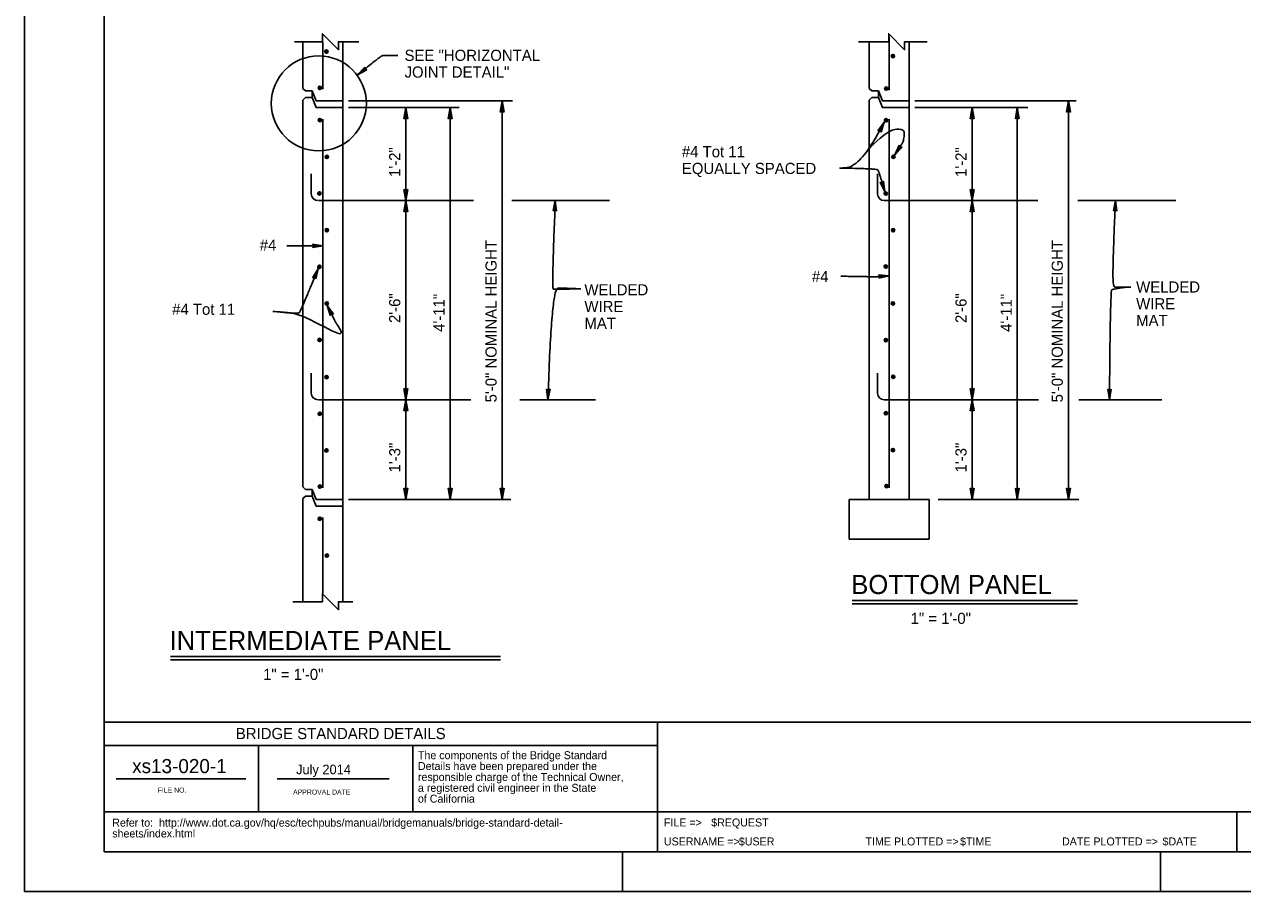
# Model space of a CAD drawing. Extents: x 0 to 34, y 0 to 22.
# Drawn here: x 0 to 15.28, y 0 to 10.88 of the extents above; entities that cross this region are included whole.
import ezdxf

# ---------------------------------------------------------------- set-up
doc = ezdxf.new("R2010")
doc.units = 0
for name, color, linetype in [('10 Sheet Format', 7, 'Continuous'), ('210 Border', 7, 'Continuous'), ('212 Leaders and Dim Lines', 7, 'Continuous'), ('213 Rebar', 7, 'Continuous'), ('214 Text and Titles', 7, 'Continuous'), ('216 Rebar', 7, 'Continuous'), ('217 Rebar', 7, 'Continuous'), ('240 Concrete', 7, 'Continuous')]:
    doc.layers.add(name, color=color, linetype=linetype)

# ---------------------------------------------------------------- blocks, each defined once
blk = doc.blocks.new('TERMA')
at = {"layer": '10 Sheet Format'}
for p, q in [((-3.92, 0.34), (-4.13, 0.69)), ((-4.13, 0.69), (0, 0)), ((0, 0), (-4.13, -0.69)), ((-4.03, 0.52), (0, 0)), ((0, 0), (-4.03, -0.52)), ((0, 0), (-3.92, 0.34)), ((-3.92, 0.34), (-3.71, 0)), ((-3.92, -0.35), (0, 0)), ((-3.71, 0), (-3.92, -0.35)), ((0, 0), (-3.82, 0.17)), ((-3.82, -0.17), (0, 0)), ((-3.71, 0), (0, 0)), ((-3.92, -0.35), (-4.13, -0.69))]:
    blk.add_line(p, q, dxfattribs=at)

msp = doc.modelspace()

# ---------------------------------------------------------------- linework, layer by layer
at = {"layer": '10 Sheet Format'}
for p, q in [((1.151, 1.416), (2.777, 1.416)), ((3.171, 1.416), (4.577, 1.416))]:
    msp.add_line(p, q, dxfattribs=at)
msp.add_lwpolyline([(0, 0), (34, 0), (34, 22), (0, 22)], close=True, dxfattribs=at)
at = {"layer": '210 Border'}
for p, q in [((1, 1), (1, 21.5)), ((33.5, 2.125), (1, 2.125)), ((7.942, 2.125), (7.942, 0.5)), ((7.942, 1.833), (1, 1.833)), ((2.935, 1), (2.935, 1.833)), ((4.87, 1.833), (4.87, 1)), ((1, 0.5), (1, 1)), ((33.5, 1), (1, 1)), ((15.205, 1), (15.205, 0.5)), ((33.5, 0.5), (1, 0.5)), ((7.5, 0.5), (7.5, 0)), ((14.25, 0.5), (14.25, 0))]:
    msp.add_line(p, q, dxfattribs=at)
at = {"layer": '212 Leaders and Dim Lines'}
for p, q in [((4.178, 10.248), (4.268, 10.347)), ((4.178, 10.248), (4.269, 10.34)), ((4.269, 10.334), (4.178, 10.248)), ((4.27, 10.328), (4.178, 10.248)), ((4.271, 10.321), (4.178, 10.248)), ((4.178, 10.248), (4.277, 10.319)), ((4.178, 10.248), (4.283, 10.317)), ((4.289, 10.314), (4.178, 10.248)), ((4.295, 10.312), (4.178, 10.248)), ((4.269, 10.334), (4.268, 10.347)), ((4.271, 10.321), (4.269, 10.334)), ((4.283, 10.317), (4.271, 10.321)), ((4.283, 10.317), (4.295, 10.312)), ((4.064, 9.922), (6.124, 9.922)), ((4.064, 9.839), (4.855, 9.839)), ((4.064, 9.839), (5.454, 9.839)), ((4.785, 9.839), (4.785, 8.672)), ((5.34, 9.839), (5.34, 4.922)), ((5.993, 9.922), (5.993, 4.922)), ((11.166, 9.922), (13.19, 9.922)), ((11.166, 9.839), (11.957, 9.839)), ((11.166, 9.839), (12.587, 9.839)), ((11.887, 9.839), (11.887, 8.672)), ((12.453, 9.839), (12.453, 4.922)), ((13.094, 9.922), (13.094, 4.922)), ((10.705, 9.548), (10.783, 9.656)), ((10.712, 9.548), (10.783, 9.656)), ((10.783, 9.656), (10.718, 9.549)), ((10.783, 9.656), (10.725, 9.55)), ((10.731, 9.55), (10.783, 9.656)), ((10.735, 9.545), (10.783, 9.656)), ((10.738, 9.539), (10.783, 9.656)), ((10.783, 9.656), (10.741, 9.534)), ((10.783, 9.656), (10.745, 9.528)), ((10.718, 9.549), (10.705, 9.548)), ((10.718, 9.549), (10.731, 9.55)), ((10.731, 9.55), (10.738, 9.539)), ((10.738, 9.539), (10.745, 9.528)), ((10.916, 9.246), (10.971, 9.367)), ((10.916, 9.246), (10.974, 9.361)), ((10.977, 9.356), (10.916, 9.246)), ((10.979, 9.35), (10.916, 9.246)), ((10.982, 9.344), (10.916, 9.246)), ((10.916, 9.246), (10.988, 9.344)), ((11.008, 9.343), (10.916, 9.246)), ((10.916, 9.246), (10.995, 9.343)), ((11.001, 9.343), (10.916, 9.246)), ((10.977, 9.356), (10.971, 9.367)), ((10.982, 9.344), (10.977, 9.356)), ((10.995, 9.343), (10.982, 9.344)), ((10.995, 9.343), (11.008, 9.343)), ((10.747, 8.898), (10.735, 8.902)), ((10.793, 8.782), (10.735, 8.902)), ((10.793, 8.782), (10.741, 8.9)), ((10.747, 8.898), (10.793, 8.782)), ((10.76, 8.895), (10.747, 8.898)), ((10.754, 8.897), (10.793, 8.782)), ((10.768, 8.905), (10.76, 8.895)), ((10.76, 8.895), (10.793, 8.782)), ((10.793, 8.782), (10.764, 8.9)), ((10.768, 8.905), (10.777, 8.914)), ((10.793, 8.782), (10.768, 8.905)), ((10.773, 8.909), (10.793, 8.782)), ((10.777, 8.914), (10.793, 8.782)), ((4.785, 8.672), (4.785, 6.172)), ((6.632, 8.542), (6.659, 8.672)), ((6.637, 8.545), (6.659, 8.672)), ((6.659, 8.672), (6.643, 8.548)), ((6.659, 8.672), (6.648, 8.551)), ((6.654, 8.554), (6.659, 8.672)), ((6.659, 8.672), (6.675, 8.54)), ((6.665, 8.547), (6.659, 8.672)), ((6.659, 8.551), (6.659, 8.672)), ((6.659, 8.672), (6.67, 8.544)), ((11.887, 8.672), (11.887, 6.172)), ((13.658, 8.542), (13.686, 8.672)), ((13.664, 8.545), (13.686, 8.672)), ((13.686, 8.672), (13.67, 8.548)), ((13.686, 8.672), (13.675, 8.551)), ((13.681, 8.554), (13.686, 8.672)), ((13.686, 8.672), (13.702, 8.54)), ((13.691, 8.547), (13.686, 8.672)), ((13.686, 8.551), (13.686, 8.672)), ((13.686, 8.672), (13.697, 8.544)), ((6.643, 8.548), (6.632, 8.542)), ((6.643, 8.548), (6.654, 8.554)), ((6.654, 8.554), (6.665, 8.547)), ((6.665, 8.547), (6.675, 8.54)), ((13.67, 8.548), (13.658, 8.542)), ((13.67, 8.548), (13.681, 8.554)), ((13.681, 8.554), (13.691, 8.547)), ((13.691, 8.547), (13.702, 8.54)), ((3.293, 8.103), (3.744, 8.103)), ((3.62, 8.114), (3.613, 8.125)), ((3.613, 8.125), (3.744, 8.103)), ((3.744, 8.103), (3.613, 8.081)), ((3.616, 8.12), (3.744, 8.103)), ((3.744, 8.103), (3.616, 8.087)), ((3.744, 8.103), (3.62, 8.114)), ((3.62, 8.114), (3.627, 8.103)), ((3.62, 8.092), (3.744, 8.103)), ((3.627, 8.103), (3.62, 8.092)), ((3.744, 8.103), (3.623, 8.109)), ((3.623, 8.098), (3.744, 8.103)), ((3.627, 8.103), (3.744, 8.103)), ((3.62, 8.092), (3.613, 8.081)), ((3.615, 7.704), (3.685, 7.817)), ((3.621, 7.705), (3.685, 7.817)), ((3.685, 7.817), (3.627, 7.707)), ((3.685, 7.817), (3.634, 7.708)), ((3.64, 7.709), (3.685, 7.817)), ((3.644, 7.703), (3.685, 7.817)), ((3.647, 7.698), (3.685, 7.817)), ((3.685, 7.817), (3.651, 7.693)), ((3.685, 7.817), (3.655, 7.688)), ((3.627, 7.707), (3.615, 7.704)), ((3.627, 7.707), (3.64, 7.709)), ((3.64, 7.709), (3.647, 7.698)), ((3.647, 7.698), (3.655, 7.688)), ((10.721, 7.73), (10.714, 7.74)), ((10.714, 7.74), (10.846, 7.727)), ((10.721, 7.73), (10.714, 7.74)), ((10.714, 7.74), (10.846, 7.727)), ((10.717, 7.735), (10.846, 7.727)), ((10.717, 7.735), (10.846, 7.727)), ((10.846, 7.727), (10.717, 7.696)), ((10.846, 7.727), (10.717, 7.696)), ((10.723, 7.708), (10.717, 7.696)), ((10.723, 7.708), (10.717, 7.696)), ((10.846, 7.727), (10.72, 7.702)), ((10.846, 7.727), (10.72, 7.702)), ((10.846, 7.727), (10.721, 7.73)), ((10.721, 7.73), (10.729, 7.719)), ((10.846, 7.727), (10.721, 7.73)), ((10.721, 7.73), (10.729, 7.719)), ((10.723, 7.708), (10.846, 7.727)), ((10.723, 7.708), (10.846, 7.727)), ((10.729, 7.719), (10.723, 7.708)), ((10.729, 7.719), (10.723, 7.708)), ((10.846, 7.727), (10.725, 7.724)), ((10.846, 7.727), (10.725, 7.724)), ((10.726, 7.713), (10.846, 7.727)), ((10.726, 7.713), (10.846, 7.727)), ((10.729, 7.719), (10.846, 7.727)), ((10.729, 7.719), (10.846, 7.727)), ((3.849, 7.25), (3.796, 7.356)), ((3.836, 7.228), (3.796, 7.356)), ((3.796, 7.356), (3.875, 7.248)), ((3.862, 7.249), (3.796, 7.356)), ((3.796, 7.356), (3.843, 7.239)), ((3.839, 7.234), (3.796, 7.356)), ((3.796, 7.356), (3.846, 7.245)), ((3.856, 7.25), (3.796, 7.356)), ((3.796, 7.356), (3.869, 7.249)), ((3.843, 7.239), (3.836, 7.228)), ((3.843, 7.239), (3.849, 7.25)), ((3.849, 7.25), (3.862, 7.249)), ((3.862, 7.249), (3.875, 7.248)), ((6.56, 6.297), (6.549, 6.304)), ((6.567, 6.172), (6.549, 6.304)), ((6.567, 6.172), (6.555, 6.3)), ((6.56, 6.297), (6.567, 6.172)), ((6.571, 6.29), (6.56, 6.297)), ((6.565, 6.293), (6.567, 6.172)), ((6.593, 6.303), (6.567, 6.172)), ((6.588, 6.299), (6.567, 6.172)), ((6.567, 6.172), (6.582, 6.296)), ((6.567, 6.172), (6.576, 6.293)), ((6.571, 6.29), (6.567, 6.172)), ((6.582, 6.296), (6.571, 6.29)), ((6.582, 6.296), (6.593, 6.303)), ((13.599, 6.297), (13.588, 6.303)), ((13.609, 6.172), (13.588, 6.303)), ((13.609, 6.172), (13.594, 6.3)), ((13.599, 6.297), (13.609, 6.172)), ((13.61, 6.29), (13.599, 6.297)), ((13.605, 6.293), (13.609, 6.172)), ((13.632, 6.303), (13.609, 6.172)), ((13.627, 6.3), (13.609, 6.172)), ((13.609, 6.172), (13.621, 6.296)), ((13.609, 6.172), (13.616, 6.293)), ((13.61, 6.29), (13.609, 6.172)), ((13.621, 6.296), (13.61, 6.29)), ((13.621, 6.296), (13.632, 6.303)), ((4.785, 6.172), (4.785, 4.922)), ((11.887, 6.172), (11.887, 4.922)), ((4.064, 4.922), (6.102, 4.922)), ((11.462, 4.922), (11.957, 4.922)), ((11.483, 4.922), (13.224, 4.922))]:
    msp.add_line(p, q, dxfattribs=at)
for points, degree in [([(4.18, 10.247), (4.472, 10.49), (4.52, 10.494), (4.684, 10.49)], 2), ([(10.222, 9.08), (10.344, 9.082), (10.369, 9.099), (10.557, 9.228), (10.79, 9.663)], 3), ([(10.573, 9.298), (10.821, 9.563), (11.006, 9.58), (11.041, 9.535), (11.032, 9.452), (11.016, 9.398), (11.003, 9.378), (10.995, 9.364), (10.966, 9.32), (10.916, 9.246)], 3), ([(10.231, 9.079), (10.689, 9.072), (10.717, 9.042), (10.793, 8.782)], 2), ([(6.931, 7.565), (6.655, 7.555), (6.613, 7.567), (6.659, 8.672)], 2), ([(13.686, 8.672), (13.635, 7.59), (13.667, 7.584), (13.807, 7.584), (13.831, 7.584), (13.854, 7.585), (13.876, 7.585)], 3), ([(3.247, 7.27), (3.433, 7.249), (3.465, 7.284), (3.685, 7.817)], 2), ([(10.833, 7.728), (10.689, 7.711), (10.48, 7.721), (10.241, 7.721)], 2), ([(6.567, 6.172), (6.61, 7.569), (6.771, 7.574), (6.978, 7.563)], 2), ([(13.813, 7.584), (13.654, 7.565), (13.619, 7.529), (13.609, 6.172)], 2), ([(3.118, 7.281), (3.162, 7.277), (3.207, 7.274), (3.251, 7.27), (3.48, 7.252), (4.045, 6.918), (3.923, 7.113), (3.918, 7.122), (3.912, 7.131), (3.907, 7.14), (3.903, 7.146), (3.866, 7.218), (3.796, 7.356)], 3)]:
    msp.add_open_spline(points, degree=degree, dxfattribs=at)
at = {"layer": '213 Rebar'}
for p, q in [((10.846, 10.726), (10.846, 10.056)), ((3.744, 10.665), (3.744, 10.068)), ((3.789, 10.561), (3.789, 10.556)), ((10.894, 10.464), (10.894, 10.469)), ((3.707, 10.107), (3.707, 10.102)), ((10.809, 10.055), (10.809, 10.06)), ((3.706, 9.702), (3.706, 9.697)), ((3.744, 9.694), (3.744, 5.068)), ((10.807, 9.701), (10.807, 9.695)), ((10.846, 9.694), (10.846, 5.068)), ((3.794, 9.24), (3.794, 9.235)), ((10.899, 9.242), (10.899, 9.237)), ((3.7, 8.782), (3.7, 8.777)), ((10.803, 8.781), (10.803, 8.776)), ((3.795, 8.321), (3.795, 8.315)), ((10.895, 8.321), (10.895, 8.316)), ((3.701, 7.862), (3.701, 7.857)), ((10.804, 7.864), (10.804, 7.859)), ((3.792, 7.401), (3.792, 7.396)), ((10.894, 7.402), (10.894, 7.396)), ((3.702, 6.943), (3.702, 6.938)), ((10.805, 6.941), (10.805, 6.936)), ((3.79, 6.478), (3.79, 6.473)), ((10.897, 6.481), (10.897, 6.476)), ((3.704, 6.018), (3.704, 6.013)), ((10.806, 6.023), (10.806, 6.018)), ((3.788, 5.557), (3.788, 5.552)), ((10.894, 5.561), (10.894, 5.556)), ((3.706, 5.104), (3.706, 5.099)), ((10.813, 5.11), (10.813, 5.105)), ((3.704, 4.701), (3.704, 4.695)), ((3.744, 4.694), (3.744, 3.742)), ((3.794, 4.238), (3.794, 4.233))]:
    msp.add_line(p, q, dxfattribs=at)
for centre, radius in [((3.789, 10.54), 0.0209), ((3.789, 10.54), 0.0156), ((3.789, 10.54), 0.00776), ((10.894, 10.485), 0.0209), ((10.894, 10.485), 0.0156), ((10.894, 10.485), 0.00776), ((3.707, 10.086), 0.0209), ((3.707, 10.086), 0.0156), ((3.707, 10.086), 0.00776), ((10.809, 10.076), 0.0209), ((10.809, 10.076), 0.0156), ((10.809, 10.076), 0.00776), ((3.706, 9.681), 0.0209), ((3.706, 9.681), 0.0156), ((3.706, 9.681), 0.00776), ((10.807, 9.68), 0.0209), ((10.807, 9.68), 0.0156), ((10.807, 9.68), 0.00776), ((3.794, 9.219), 0.0209), ((3.794, 9.219), 0.0156), ((3.794, 9.219), 0.00776), ((10.899, 9.221), 0.0209), ((10.899, 9.221), 0.0156), ((10.899, 9.221), 0.00776), ((3.7, 8.762), 0.0209), ((3.7, 8.762), 0.0156), ((3.7, 8.762), 0.00776), ((10.803, 8.76), 0.0209), ((10.803, 8.76), 0.0156), ((10.803, 8.76), 0.00776), ((3.795, 8.3), 0.0209), ((3.795, 8.3), 0.0156), ((3.795, 8.3), 0.00776), ((10.895, 8.3), 0.0209), ((10.895, 8.3), 0.0156), ((10.895, 8.3), 0.00776), ((3.701, 7.841), 0.0209), ((3.701, 7.841), 0.0156), ((3.701, 7.841), 0.00776), ((10.804, 7.843), 0.0209), ((10.804, 7.843), 0.0156), ((10.804, 7.843), 0.00776), ((3.792, 7.38), 0.0209), ((3.792, 7.38), 0.0156), ((3.792, 7.38), 0.00776), ((10.894, 7.381), 0.0209), ((10.894, 7.381), 0.0156), ((10.894, 7.381), 0.00776), ((3.702, 6.922), 0.0209), ((3.702, 6.922), 0.0156), ((3.702, 6.922), 0.00776), ((10.805, 6.92), 0.0209), ((10.805, 6.92), 0.0156), ((10.805, 6.92), 0.00776), ((3.79, 6.457), 0.0209), ((3.79, 6.457), 0.0156), ((3.79, 6.457), 0.00776), ((10.897, 6.46), 0.0209), ((10.897, 6.46), 0.0156), ((10.897, 6.46), 0.00776), ((3.704, 5.997), 0.0209), ((3.704, 5.997), 0.0156), ((3.704, 5.997), 0.00776), ((10.806, 6.002), 0.0209), ((10.806, 6.002), 0.0156), ((10.806, 6.002), 0.00776), ((3.788, 5.536), 0.0209), ((3.788, 5.536), 0.0156), ((3.788, 5.536), 0.00776), ((10.894, 5.54), 0.0209), ((10.894, 5.54), 0.0156), ((10.894, 5.54), 0.00776), ((3.706, 5.083), 0.0209), ((3.706, 5.083), 0.0156), ((3.706, 5.083), 0.00776), ((10.813, 5.089), 0.0209), ((10.813, 5.089), 0.0156), ((10.813, 5.089), 0.00776), ((3.704, 4.68), 0.0209), ((3.704, 4.68), 0.0156), ((3.704, 4.68), 0.00776), ((3.794, 4.217), 0.0209), ((3.794, 4.217), 0.0156), ((3.794, 4.217), 0.00776)]:
    msp.add_circle(centre, radius, dxfattribs=at)
at = {"layer": '214 Text and Titles'}
for p, q in [((4.134, 4.922), (4.855, 4.922)), ((10.384, 3.652), (13.208, 3.652)), ((10.384, 3.613), (13.208, 3.613)), ((1.833, 2.949), (5.973, 2.949)), ((1.833, 2.91), (5.973, 2.91))]:
    msp.add_line(p, q, dxfattribs=at)
msp.add_circle((3.693, 9.891), 0.596, dxfattribs=at)
at = {"layer": '216 Rebar'}
for p, q in [((3.599, 9.005), (3.599, 8.755)), ((10.7, 9.005), (10.7, 8.755)), ((3.688, 8.672), (5.633, 8.672)), ((6.113, 8.672), (7.34, 8.672)), ((10.783, 8.672), (12.71, 8.672)), ((13.212, 8.672), (14.442, 8.672)), ((3.599, 6.505), (3.599, 6.255)), ((10.7, 6.505), (10.7, 6.255)), ((3.688, 6.172), (5.6, 6.172)), ((6.213, 6.172), (7.165, 6.172)), ((10.784, 6.172), (12.721, 6.172)), ((13.224, 6.172), (14.267, 6.172))]:
    msp.add_line(p, q, dxfattribs=at)
for centre in [(3.682, 8.755), (10.784, 8.755), (3.682, 6.255), (10.784, 6.255)]:
    msp.add_arc(centre, 0.0833, 180, 270, dxfattribs=at)
at = {"layer": '217 Rebar'}
msp.add_line((11.096, 9.922), (11.096, 9.839), dxfattribs=at)
for points in [[(3.994, 9.839), (3.994, 9.922), (3.661, 9.922), (3.609, 10.047), (3.609, 9.964), (3.661, 9.839), (3.994, 9.839)], [(11.096, 9.839), (11.096, 9.922), (10.763, 9.922), (10.711, 10.047), (10.711, 9.964), (10.763, 9.839), (11.096, 9.839)], [(3.994, 4.839), (3.994, 4.922), (3.661, 4.922), (3.609, 5.047), (3.609, 4.964), (3.661, 4.839), (3.994, 4.839)]]:
    msp.add_lwpolyline(points, dxfattribs=at)
at = {"layer": '240 Concrete'}
for p, q in [((3.494, 10.078), (3.494, 10.665)), ((3.994, 10.665), (3.994, 9.922)), ((10.596, 10.078), (10.596, 10.665)), ((11.096, 10.665), (11.096, 9.922)), ((3.494, 10.078), (3.526, 10.047)), ((3.526, 9.964), (3.494, 9.932)), ((3.494, 9.932), (3.494, 5.078)), ((3.526, 10.047), (3.609, 10.047)), ((3.526, 9.964), (3.609, 9.964)), ((3.609, 10.047), (3.661, 9.922)), ((3.661, 9.839), (3.609, 9.964)), ((10.596, 10.078), (10.628, 10.047)), ((10.628, 9.964), (10.596, 9.932)), ((10.596, 9.932), (10.596, 4.922)), ((10.628, 10.047), (10.711, 10.047)), ((10.628, 9.964), (10.711, 9.964)), ((10.711, 10.047), (10.763, 9.922)), ((10.763, 9.839), (10.711, 9.964)), ((3.661, 9.922), (3.994, 9.922)), ((3.661, 9.839), (3.994, 9.839)), ((3.994, 9.839), (3.994, 4.922)), ((10.763, 9.922), (11.096, 9.922)), ((10.763, 9.839), (11.096, 9.839)), ((11.096, 9.839), (11.096, 4.922)), ((3.494, 5.078), (3.526, 5.047)), ((3.526, 5.047), (3.609, 5.047)), ((3.609, 5.047), (3.661, 4.922)), ((3.526, 4.964), (3.494, 4.932)), ((3.494, 4.932), (3.494, 3.638)), ((3.526, 4.964), (3.609, 4.964)), ((3.661, 4.839), (3.609, 4.964)), ((3.661, 4.922), (3.994, 4.922)), ((3.661, 4.922), (3.994, 4.922)), ((10.346, 4.922), (11.346, 4.922)), ((10.346, 4.922), (10.346, 4.422)), ((10.763, 4.922), (11.096, 4.922)), ((11.346, 4.922), (11.346, 4.422)), ((3.661, 4.839), (3.994, 4.839)), ((3.994, 4.839), (3.994, 3.638)), ((10.346, 4.422), (11.346, 4.422))]:
    msp.add_line(p, q, dxfattribs=at)
for points in [[(3.389, 10.665), (3.738, 10.665), (3.738, 10.765), (3.938, 10.565), (3.938, 10.665), (4.194, 10.665)], [(10.462, 10.665), (10.84, 10.665), (10.84, 10.765), (11.04, 10.565), (11.04, 10.665), (11.323, 10.665)], [(3.367, 3.638), (3.738, 3.638), (3.738, 3.738), (3.938, 3.538), (3.938, 3.638), (4.12, 3.638)]]:
    msp.add_lwpolyline(points, dxfattribs=at)

# ---------------------------------------------------------------- block references
at = {"layer": '212 Leaders and Dim Lines', "xscale": 0.033863969643370066, "yscale": 0.03548367630197333}
for p, rotation in [((4.785, 9.839), 90), ((5.34, 9.839), 90), ((5.993, 9.922), 90), ((11.887, 9.839), 90), ((12.453, 9.839), 90), ((13.094, 9.922), 90), ((4.785, 8.672), -90), ((11.887, 8.672), -90), ((4.785, 8.672), 90), ((11.887, 8.672), 90), ((4.785, 6.172), -90), ((11.887, 6.172), -90), ((4.785, 6.172), 90), ((11.887, 6.172), 90), ((4.785, 4.922), -90), ((5.34, 4.922), -90), ((5.993, 4.922), -90), ((11.887, 4.922), -90), ((12.453, 4.922), -90), ((13.094, 4.922), -90)]:
    msp.add_blockref('TERMA', p, dxfattribs=dict(at, rotation=rotation))

# ---------------------------------------------------------------- texts
at = {"layer": '10 Sheet Format'}
for s, height, p in [('FILE NO.', 0.0625, (1.672, 1.243)), ('APPROVAL DATE', 0.0625, (3.37, 1.218)), ('Refer to:  http://www.dot.ca.gov/hq/esc/techpubs/manual/bridgemanuals/bridge-standard-detail-', 0.1, (1.102, 0.816)), ('FILE =>', 0.1, (8.021, 0.818)), ('$REQUEST', 0.1, (8.614, 0.818)), ('sheets/index.html', 0.1, (1.102, 0.68)), ('USERNAME =>', 0.1, (8.021, 0.58)), ('$USER', 0.1, (8.961, 0.58)), ('TIME PLOTTED =>', 0.1, (10.55, 0.58)), ('$TIME', 0.1, (11.735, 0.58)), ('DATE PLOTTED =>', 0.1, (13.014, 0.58)), ('$DATE', 0.1, (14.274, 0.58))]:
    msp.add_text(s, height=height, dxfattribs=at).set_placement(p)
at = {"layer": '210 Border'}
for s, height, p in [('BRIDGE STANDARD DETAILS', 0.14, (2.652, 1.914)), ('The components of the Bridge Standard', 0.1, (4.936, 1.662)), ('xs13-020-1', 0.1772, (1.352, 1.487)), ('July 2014', 0.12, (3.408, 1.473)), ('Details have been prepared under the', 0.1, (4.936, 1.526)), ('responsible charge of the Technical Owner,', 0.1, (4.936, 1.389)), ('a registered civil engineer in the State', 0.1, (4.936, 1.253)), ('of California', 0.1, (4.936, 1.117))]:
    msp.add_text(s, height=height, dxfattribs=at).set_placement(p)
at = {"layer": '212 Leaders and Dim Lines'}
for s, p in [('1\'-2"', (4.715, 8.968)), ('1\'-2"', (11.817, 8.968)), ('5\'-0" NOMINAL HEIGHT', (5.923, 6.139)), ('5\'-0" NOMINAL HEIGHT', (13.024, 6.139)), ('2\'-6"', (4.715, 7.135)), ('2\'-6"', (11.817, 7.135)), ('4\'-11"', (12.383, 7.024)), ('1\'-3"', (4.715, 5.26)), ('1\'-3"', (11.817, 5.26))]:
    msp.add_text(s, height=0.14, rotation=90, dxfattribs=at).set_placement(p)
at = {"layer": '214 Text and Titles'}
for s, height, p in [('SEE "HORIZONTAL ', 0.14, (4.768, 10.424)), ('JOINT DETAIL"', 0.14, (4.768, 10.214)), ('#4 Tot 11', 0.14, (8.246, 9.215)), ('EQUALLY SPACED', 0.14, (8.246, 9.005)), ('#4', 0.14, (2.952, 8.043)), ('#4', 0.14, (9.877, 7.649)), ('WELDED ', 0.14, (13.944, 7.517)), ('WELDED ', 0.14, (7.024, 7.482)), ('#4 Tot 11', 0.14, (1.853, 7.238)), ('WIRE', 0.14, (7.024, 7.272)), ('WIRE', 0.14, (13.944, 7.307)), ('MAT', 0.14, (7.024, 7.062)), ('MAT', 0.14, (13.944, 7.097)), ('BOTTOM PANEL', 0.24003, (10.371, 3.734)), ('1" = 1\'-0"    ', 0.14001, (11.115, 3.359)), ('INTERMEDIATE PANEL', 0.24003, (1.821, 3.031)), ('1" = 1\'-0"    ', 0.14001, (2.994, 2.656))]:
    msp.add_text(s, height=height, dxfattribs=at).set_placement(p)
msp.add_text('4\'-11"', height=0.14, rotation=90, dxfattribs=at).set_placement((5.27, 7.024))

doc.saveas('drawing.dxf')
